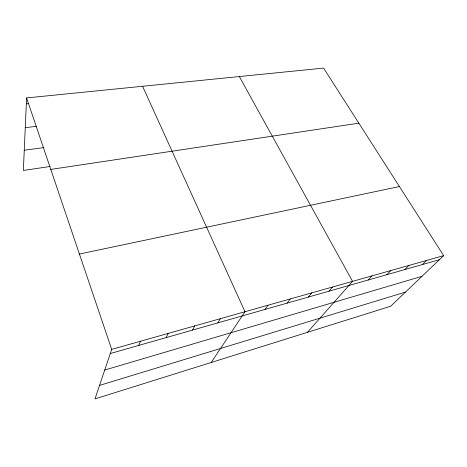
<?xml version="1.0" encoding="UTF-8"?>
<svg xmlns="http://www.w3.org/2000/svg" width="467" height="467" viewBox="0 0 467 467"><rect width="100%" height="100%" fill="white"/><g stroke="black" fill="none" stroke-linecap="round" stroke-linejoin="round"><path stroke-width="0.7" d="M26.596 97.93L111.689 349.38L94.994 398.906L390.686 306.229L443.65 255.63L323.584 68.094L26.596 97.93L23.35 170.449L49.992 166.509M138.781 345.405L140.503 341.243M166.153 337.6L168.173 333.426M192.474 330.099L194.774 325.913M217.809 322.878L220.366 318.687M211.218 362.48L244.994 311.734L142.587 86.278M265.046 309.411L268.04 305.225M287.088 303.13L290.281 298.944M308.389 297.059L311.758 292.879M328.972 291.192L332.51 287.018M307.449 332.317L352.573 281.35L239.349 76.559M368.148 280.025L371.977 275.869M386.804 274.707L390.756 270.562M404.871 269.558L408.946 265.431M422.384 264.561L426.569 260.452M99.547 385.398L405.508 292.068M104.725 370.045L422.01 276.301M110.294 353.525L439.359 259.722M111.689 349.38L443.65 255.63M79.425 254.036L399.413 186.537M50.786 169.41L358.849 123.177M24.255 150.24L43.991 147.584M25.265 127.666L36.654 126.3M26.333 103.837L28.493 103.61"/></g></svg>
